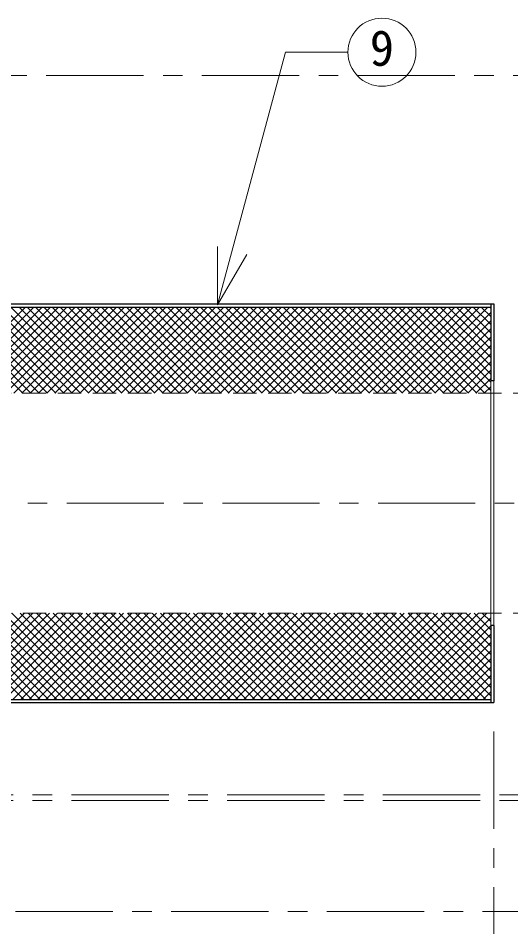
# Model space of a CAD drawing. Units: millimetres at full size, sheet at 1:10; details may follow other scales. Extents: x -2114 to 1936, y -1399 to 1411.
# Drawn here: x -203.3 to 49.8, y -936.5 to -469.2 of the extents above; entities that cross this region are included whole.
import ezdxf
from ezdxf.enums import TextEntityAlignment as Align

# ---------------------------------------------------------------- set-up
doc = ezdxf.new("R2010")
doc.units = ezdxf.units.MM
doc.header["$LTSCALE"] = 10
doc.linetypes.add('CHAIN1', pattern=[8, 5, -1, 1, -1])
doc.linetypes.add('DASHED1', pattern=[1.8, 1.2, -0.6])
doc.layers.add('0-0_ﾚｲﾔ1', color=4, linetype='Continuous', lineweight=9)
doc.styles.add('ＭＳ ゴシック', font='')
doc.styles.get('ＭＳ ゴシック').set_extended_font_data('MS Gothic')

msp = doc.modelspace()

# ---------------------------------------------------------------- linework, layer by layer
at = {"layer": '0-0_ﾚｲﾔ1', "color": 7, "lineweight": 18}
for p, q in [((-100.89, -616.7), (-66.05, -486.68)), ((-33.9, -486.68), (-66.05, -486.68)), ((-100.89, -616.7), (-100.89, -586.7)), ((-100.89, -616.7), (-85.89, -590.72)), ((39.48, -655.64), (39.48, -781.64)), ((41.08, -781.64), (41.08, -655.64))]:
    msp.add_line(p, q, dxfattribs=at)
at = {"layer": '0-0_ﾚｲﾔ1', "linetype": 'CHAIN1'}
for p, q in [((-508.92, -498.64), (396.08, -498.64)), ((-578.42, -718.64), (346.08, -718.64)), ((41.08, -836.14), (41.08, -1128.64)), ((-495.92, -868.64), (446.08, -868.64)), ((-495.92, -871.64), (496.08, -871.64)), ((-444.72, -928.64), (546.08, -928.64))]:
    msp.add_line(p, q, dxfattribs=at)
at = {"layer": '0-0_ﾚｲﾔ1', "color": 5, "lineweight": 25}
for p, q in [((-458.92, -616.14), (41.08, -616.14)), ((39.48, -616.14), (39.48, -655.64)), ((-458.92, -617.74), (39.48, -617.74)), ((41.08, -781.64), (41.08, -821.14)), ((-458.92, -819.54), (39.48, -819.54)), ((-458.92, -821.14), (41.08, -821.14))]:
    msp.add_line(p, q, dxfattribs=at)
at = {"layer": '0-0_ﾚｲﾔ1'}
for p, q in [((-245.34, -617.74), (-201.04, -662.04)), ((-243.84, -662.04), (-199.54, -617.74)), ((-241.1, -617.74), (-196.8, -662.04)), ((-239.6, -662.04), (-195.3, -617.74)), ((-236.86, -617.74), (-192.56, -662.04)), ((-235.35, -662.04), (-191.05, -617.74)), ((-232.62, -617.74), (-188.32, -662.04)), ((-231.11, -662.04), (-186.81, -617.74)), ((-228.37, -617.74), (-184.07, -662.04)), ((-226.87, -662.04), (-182.57, -617.74)), ((-224.13, -617.74), (-179.83, -662.04)), ((-222.63, -662.04), (-178.33, -617.74)), ((-219.89, -617.74), (-175.59, -662.04)), ((-218.38, -662.04), (-174.08, -617.74)), ((-215.64, -617.74), (-171.34, -662.04)), ((-214.14, -662.04), (-169.84, -617.74)), ((-211.4, -617.74), (-167.1, -662.04)), ((-209.9, -662.04), (-165.6, -617.74)), ((-207.16, -617.74), (-162.86, -662.04)), ((-205.65, -662.04), (-161.35, -617.74)), ((-202.92, -617.74), (-158.62, -662.04)), ((-201.41, -662.04), (-157.11, -617.74)), ((-198.67, -617.74), (-154.37, -662.04)), ((-197.17, -662.04), (-152.87, -617.74)), ((-194.43, -617.74), (-150.13, -662.04)), ((-192.93, -662.04), (-148.63, -617.74)), ((-190.19, -617.74), (-145.89, -662.04)), ((-188.68, -662.04), (-144.38, -617.74)), ((-185.95, -617.74), (-141.65, -662.04)), ((-184.44, -662.04), (-140.14, -617.74)), ((-181.7, -617.74), (-137.4, -662.04)), ((-180.2, -662.04), (-135.9, -617.74)), ((-177.46, -617.74), (-133.16, -662.04)), ((-175.96, -662.04), (-131.66, -617.74)), ((-173.22, -617.74), (-128.92, -662.04)), ((-171.71, -662.04), (-127.41, -617.74)), ((-168.98, -617.74), (-124.68, -662.04)), ((-167.47, -662.04), (-123.17, -617.74)), ((-164.73, -617.74), (-120.43, -662.04)), ((-163.23, -662.04), (-118.93, -617.74)), ((-160.49, -617.74), (-116.19, -662.04)), ((-158.99, -662.04), (-114.69, -617.74)), ((-156.25, -617.74), (-111.95, -662.04)), ((-154.74, -662.04), (-110.44, -617.74)), ((-152, -617.74), (-107.7, -662.04)), ((-150.5, -662.04), (-106.2, -617.74)), ((-147.76, -617.74), (-103.46, -662.04)), ((-146.26, -662.04), (-101.96, -617.74)), ((-143.52, -617.74), (-99.22, -662.04)), ((-142.01, -662.04), (-97.71, -617.74)), ((-139.28, -617.74), (-94.98, -662.04)), ((-137.77, -662.04), (-93.47, -617.74)), ((-135.03, -617.74), (-90.73, -662.04)), ((-133.53, -662.04), (-89.23, -617.74)), ((-130.79, -617.74), (-86.49, -662.04)), ((-129.29, -662.04), (-84.99, -617.74)), ((-126.55, -617.74), (-82.25, -662.04)), ((-125.04, -662.04), (-80.74, -617.74)), ((-122.31, -617.74), (-78.01, -662.04)), ((-120.8, -662.04), (-76.5, -617.74)), ((-118.06, -617.74), (-73.76, -662.04)), ((-116.56, -662.04), (-72.26, -617.74)), ((-113.82, -617.74), (-69.52, -662.04)), ((-112.32, -662.04), (-68.02, -617.74)), ((-109.58, -617.74), (-65.28, -662.04)), ((-108.07, -662.04), (-63.77, -617.74)), ((-105.34, -617.74), (-61.04, -662.04)), ((-103.83, -662.04), (-59.53, -617.74)), ((-101.09, -617.74), (-56.79, -662.04)), ((-99.59, -662.04), (-55.29, -617.74)), ((-96.85, -617.74), (-52.55, -662.04)), ((-95.35, -662.04), (-51.05, -617.74)), ((-92.61, -617.74), (-48.31, -662.04)), ((-91.1, -662.04), (-46.8, -617.74)), ((-88.37, -617.74), (-44.07, -662.04)), ((-86.86, -662.04), (-42.56, -617.74)), ((-84.12, -617.74), (-39.82, -662.04)), ((-82.62, -662.04), (-38.32, -617.74)), ((-79.88, -617.74), (-35.58, -662.04)), ((-78.38, -662.04), (-34.08, -617.74)), ((-75.64, -617.74), (-31.34, -662.04)), ((-74.13, -662.04), (-29.83, -617.74)), ((-71.39, -617.74), (-27.09, -662.04)), ((-69.89, -662.04), (-25.59, -617.74)), ((-67.15, -617.74), (-22.85, -662.04)), ((-65.65, -662.04), (-21.35, -617.74)), ((-62.91, -617.74), (-18.61, -662.04)), ((-61.4, -662.04), (-17.1, -617.74)), ((-58.67, -617.74), (-14.37, -662.04)), ((-57.16, -662.04), (-12.86, -617.74)), ((-54.42, -617.74), (-10.12, -662.04)), ((-52.92, -662.04), (-8.62, -617.74)), ((-50.18, -617.74), (-5.88, -662.04)), ((-48.68, -662.04), (-4.38, -617.74)), ((-45.94, -617.74), (-1.64, -662.04)), ((-44.43, -662.04), (-0.13, -617.74)), ((-41.7, -617.74), (2.6, -662.04)), ((-40.19, -662.04), (4.11, -617.74)), ((-37.45, -617.74), (6.85, -662.04)), ((-35.95, -662.04), (8.35, -617.74)), ((-33.21, -617.74), (11.09, -662.04)), ((-31.71, -662.04), (12.59, -617.74)), ((-28.97, -617.74), (15.33, -662.04)), ((-27.46, -662.04), (16.84, -617.74)), ((-24.73, -617.74), (19.57, -662.04)), ((-23.22, -662.04), (21.08, -617.74)), ((-20.48, -617.74), (23.82, -662.04)), ((-18.98, -662.04), (25.32, -617.74)), ((-16.24, -617.74), (28.06, -662.04)), ((-14.74, -662.04), (29.56, -617.74)), ((-12, -617.74), (32.3, -662.04)), ((-10.49, -662.04), (33.81, -617.74)), ((-7.76, -617.74), (36.54, -662.04)), ((-6.25, -662.04), (38.05, -617.74)), ((-3.51, -617.74), (39.48, -660.73)), ((-2.01, -662.04), (39.48, -620.55)), ((0.73, -617.74), (39.48, -656.48)), ((4.97, -617.74), (39.48, -652.24)), ((9.22, -617.74), (39.48, -648)), ((13.46, -617.74), (39.48, -643.76)), ((17.7, -617.74), (39.48, -639.51)), ((21.94, -617.74), (39.48, -635.27)), ((26.19, -617.74), (39.48, -631.03)), ((30.43, -617.74), (39.48, -626.79)), ((34.67, -617.74), (39.48, -622.54)), ((38.91, -617.74), (39.48, -618.3)), ((2.23, -662.04), (39.48, -624.79)), ((6.48, -662.04), (39.48, -629.04)), ((10.72, -662.04), (39.48, -633.28)), ((14.96, -662.04), (39.48, -637.52)), ((19.21, -662.04), (39.48, -641.76)), ((23.45, -662.04), (39.48, -646.01)), ((27.69, -662.04), (39.48, -650.25)), ((31.93, -662.04), (39.48, -654.49)), ((36.18, -662.04), (39.48, -658.73)), ((-244.82, -775.24), (-200.52, -819.54)), ((-244.36, -819.54), (-200.06, -775.24)), ((-240.58, -775.24), (-196.28, -819.54)), ((-240.12, -819.54), (-195.82, -775.24)), ((-236.34, -775.24), (-192.04, -819.54)), ((-235.88, -819.54), (-191.58, -775.24)), ((-232.09, -775.24), (-187.79, -819.54)), ((-231.63, -819.54), (-187.33, -775.24)), ((-227.85, -775.24), (-183.55, -819.54)), ((-227.39, -819.54), (-183.09, -775.24)), ((-223.61, -775.24), (-179.31, -819.54)), ((-223.15, -819.54), (-178.85, -775.24)), ((-219.36, -775.24), (-175.06, -819.54)), ((-218.9, -819.54), (-174.6, -775.24)), ((-215.12, -775.24), (-170.82, -819.54)), ((-214.66, -819.54), (-170.36, -775.24)), ((-210.88, -775.24), (-166.58, -819.54)), ((-210.42, -819.54), (-166.12, -775.24)), ((-206.64, -775.24), (-162.34, -819.54)), ((-206.18, -819.54), (-161.88, -775.24)), ((-202.39, -775.24), (-158.09, -819.54)), ((-201.93, -819.54), (-157.63, -775.24)), ((-198.15, -775.24), (-153.85, -819.54)), ((-197.69, -819.54), (-153.39, -775.24)), ((-193.91, -775.24), (-149.61, -819.54)), ((-193.45, -819.54), (-149.15, -775.24)), ((-189.67, -775.24), (-145.37, -819.54)), ((-189.21, -819.54), (-144.91, -775.24)), ((-185.42, -775.24), (-141.12, -819.54)), ((-184.96, -819.54), (-140.66, -775.24)), ((-181.18, -775.24), (-136.88, -819.54)), ((-180.72, -819.54), (-136.42, -775.24)), ((-176.94, -775.24), (-132.64, -819.54)), ((-176.48, -819.54), (-132.18, -775.24)), ((-172.7, -775.24), (-128.4, -819.54)), ((-172.24, -819.54), (-127.94, -775.24)), ((-168.45, -775.24), (-124.15, -819.54)), ((-167.99, -819.54), (-123.69, -775.24)), ((-164.21, -775.24), (-119.91, -819.54)), ((-163.75, -819.54), (-119.45, -775.24)), ((-159.97, -775.24), (-115.67, -819.54)), ((-159.51, -819.54), (-115.21, -775.24)), ((-155.73, -775.24), (-111.43, -819.54)), ((-155.27, -819.54), (-110.97, -775.24)), ((-151.48, -775.24), (-107.18, -819.54)), ((-151.02, -819.54), (-106.72, -775.24)), ((-147.24, -775.24), (-102.94, -819.54)), ((-146.78, -819.54), (-102.48, -775.24)), ((-143, -775.24), (-98.7, -819.54)), ((-142.54, -819.54), (-98.24, -775.24)), ((-138.75, -775.24), (-94.45, -819.54)), ((-138.29, -819.54), (-93.99, -775.24)), ((-134.51, -775.24), (-90.21, -819.54)), ((-134.05, -819.54), (-89.75, -775.24)), ((-130.27, -775.24), (-85.97, -819.54)), ((-129.81, -819.54), (-85.51, -775.24)), ((-126.03, -775.24), (-81.73, -819.54)), ((-125.57, -819.54), (-81.27, -775.24)), ((-121.78, -775.24), (-77.48, -819.54)), ((-121.32, -819.54), (-77.02, -775.24)), ((-117.54, -775.24), (-73.24, -819.54)), ((-117.08, -819.54), (-72.78, -775.24)), ((-113.3, -775.24), (-69, -819.54)), ((-112.84, -819.54), (-68.54, -775.24)), ((-109.06, -775.24), (-64.76, -819.54)), ((-108.6, -819.54), (-64.3, -775.24)), ((-104.81, -775.24), (-60.51, -819.54)), ((-104.35, -819.54), (-60.05, -775.24)), ((-100.57, -775.24), (-56.27, -819.54)), ((-100.11, -819.54), (-55.81, -775.24)), ((-96.33, -775.24), (-52.03, -819.54)), ((-95.87, -819.54), (-51.57, -775.24)), ((-92.09, -775.24), (-47.79, -819.54)), ((-91.63, -819.54), (-47.33, -775.24)), ((-87.84, -775.24), (-43.54, -819.54)), ((-87.38, -819.54), (-43.08, -775.24)), ((-83.6, -775.24), (-39.3, -819.54)), ((-83.14, -819.54), (-38.84, -775.24)), ((-79.36, -775.24), (-35.06, -819.54)), ((-78.9, -819.54), (-34.6, -775.24)), ((-75.12, -775.24), (-30.82, -819.54)), ((-74.65, -819.54), (-30.35, -775.24)), ((-70.87, -775.24), (-26.57, -819.54)), ((-70.41, -819.54), (-26.11, -775.24)), ((-66.63, -775.24), (-22.33, -819.54)), ((-66.17, -819.54), (-21.87, -775.24)), ((-62.39, -775.24), (-18.09, -819.54)), ((-61.93, -819.54), (-17.63, -775.24)), ((-58.14, -775.24), (-13.84, -819.54)), ((-57.68, -819.54), (-13.38, -775.24)), ((-53.9, -775.24), (-9.6, -819.54)), ((-53.44, -819.54), (-9.14, -775.24)), ((-49.66, -775.24), (-5.36, -819.54)), ((-49.2, -819.54), (-4.9, -775.24)), ((-45.42, -775.24), (-1.12, -819.54)), ((-44.96, -819.54), (-0.66, -775.24)), ((-41.17, -775.24), (3.13, -819.54)), ((-40.71, -819.54), (3.59, -775.24)), ((-36.93, -775.24), (7.37, -819.54)), ((-36.47, -819.54), (7.83, -775.24)), ((-32.69, -775.24), (11.61, -819.54)), ((-32.23, -819.54), (12.07, -775.24)), ((-28.45, -775.24), (15.85, -819.54)), ((-27.99, -819.54), (16.31, -775.24)), ((-24.2, -775.24), (20.1, -819.54)), ((-23.74, -819.54), (20.56, -775.24)), ((-19.96, -775.24), (24.34, -819.54)), ((-19.5, -819.54), (24.8, -775.24)), ((-15.72, -775.24), (28.58, -819.54)), ((-15.26, -819.54), (29.04, -775.24)), ((-11.48, -775.24), (32.82, -819.54)), ((-11.02, -819.54), (33.28, -775.24)), ((-7.23, -775.24), (37.07, -819.54)), ((-6.77, -819.54), (37.53, -775.24)), ((-2.99, -775.24), (39.48, -817.7)), ((1.25, -775.24), (39.48, -813.46)), ((5.5, -775.24), (39.48, -809.22)), ((9.74, -775.24), (39.48, -804.98)), ((13.98, -775.24), (39.48, -800.73)), ((18.22, -775.24), (39.48, -796.49)), ((22.47, -775.24), (39.48, -792.25)), ((26.71, -775.24), (39.48, -788.01)), ((30.95, -775.24), (39.48, -783.76)), ((35.19, -775.24), (39.48, -779.52)), ((39.44, -775.24), (39.48, -775.28)), ((-2.53, -819.54), (39.48, -777.53)), ((1.71, -819.54), (39.48, -781.77)), ((5.96, -819.54), (39.48, -786.01)), ((10.2, -819.54), (39.48, -790.26)), ((14.44, -819.54), (39.48, -794.5)), ((18.68, -819.54), (39.48, -798.74)), ((22.93, -819.54), (39.48, -802.98)), ((27.17, -819.54), (39.48, -807.23)), ((31.41, -819.54), (39.48, -811.47)), ((35.65, -819.54), (39.48, -815.71))]:
    msp.add_line(p, q, dxfattribs=at)
at = {"layer": '0-0_ﾚｲﾔ1', "linetype": 'DASHED1'}
for p, q in [((-434.92, -662.04), (91.08, -662.04)), ((-434.92, -775.24), (91.08, -775.24))]:
    msp.add_line(p, q, dxfattribs=at)
at = {"layer": '0-0_ﾚｲﾔ1', "color": 5, "lineweight": 25}
for points in [[(41.08, -616.14), (41.08, -655.64), (39.48, -655.64)], [(41.08, -781.64), (39.48, -781.64), (39.48, -821.14)]]:
    msp.add_lwpolyline(points, dxfattribs=at)
at = {"layer": '0-0_ﾚｲﾔ1', "color": 7, "lineweight": 18}
msp.add_circle((-16.4, -486.68), 17.5, dxfattribs=at)

# ---------------------------------------------------------------- texts
at = {"layer": '0-0_ﾚｲﾔ1', "color": 7, "style": 'ＭＳ ゴシック'}
msp.add_text('9', height=18.33, dxfattribs=at).set_placement((-22.65, -499.18), align=Align.BOTTOM_LEFT)

doc.saveas('drawing.dxf')
